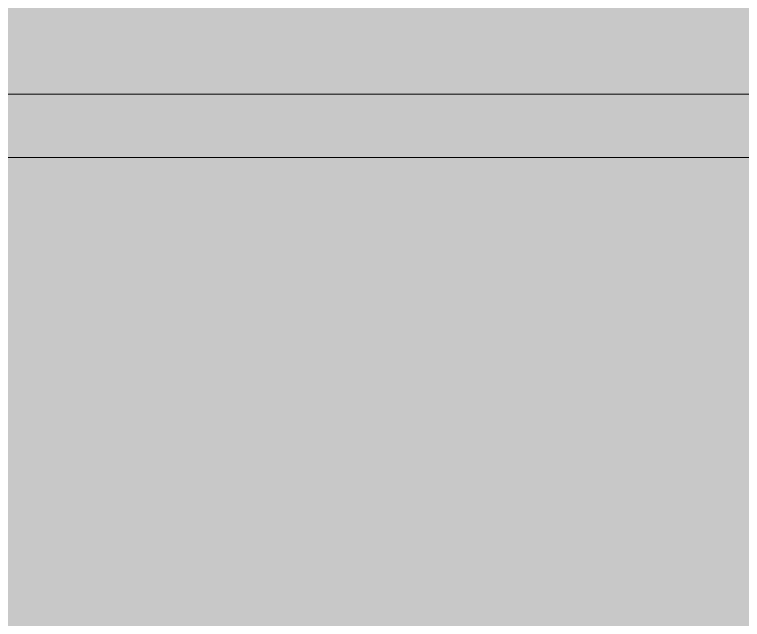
# Model space of a CAD drawing. Header units: inches. Extents: x 1701 to 6949, y -252 to 585.
# Drawn here: x 2253.363 to 2254.718, y 134 to 135.125 of the extents above; entities that cross this region are included whole.
import ezdxf

# ---------------------------------------------------------------- set-up
doc = ezdxf.new("R2010")
doc.units = ezdxf.units.IN
doc.header["$MEASUREMENT"] = 0
doc.layers.add('A-WALL-7', color=113, linetype='Continuous', lineweight=9)

# ---------------------------------------------------------------- blocks, each defined once
blk = doc.blocks.new('Walls 120 - Walls 3-2567942-SECTION _ CENTER LOOKING WEST')
at = {"layer": 'A-WALL-7'}
for points in [[(2324.9133, 134.977), (2330.0375, 135.0136), (2330.1375, 135.1135), (2330.174, 135.25), (2216.849, 135.25), (2216.8856, 135.1135), (2216.9855, 135.0136), (2217.122, 134.977), (2324.9132, 134.977)], [(2262.0682, 134.8594), (2328.1311, 134.8594), (2329.901, 134.977), (2217.122, 134.977), (2219.3803, 134.8594), (2257.8786, 134.8594)], [(2218.892, 127.6406), (2328.1311, 127.6406), (2328.1311, 134.8594), (2218.892, 134.8594), (2218.892, 128.805)]]:
    blk.add_hatch(color=256, dxfattribs=at).paths.add_polyline_path(points, flags=0)
for p, q in [((2217.122, 134.977), (2329.901, 134.977)), ((2329.901, 134.977), (2217.122, 134.977)), ((2328.1311, 134.8594), (2218.892, 134.8594))]:
    blk.add_line(p, q, dxfattribs=at)

msp = doc.modelspace()

# ---------------------------------------------------------------- block references
at = {"layer": 'A-WALL-7'}
msp.add_blockref('Walls 120 - Walls 3-2567942-SECTION _ CENTER LOOKING WEST', (0, 0), dxfattribs=at)

doc.saveas('drawing.dxf')
